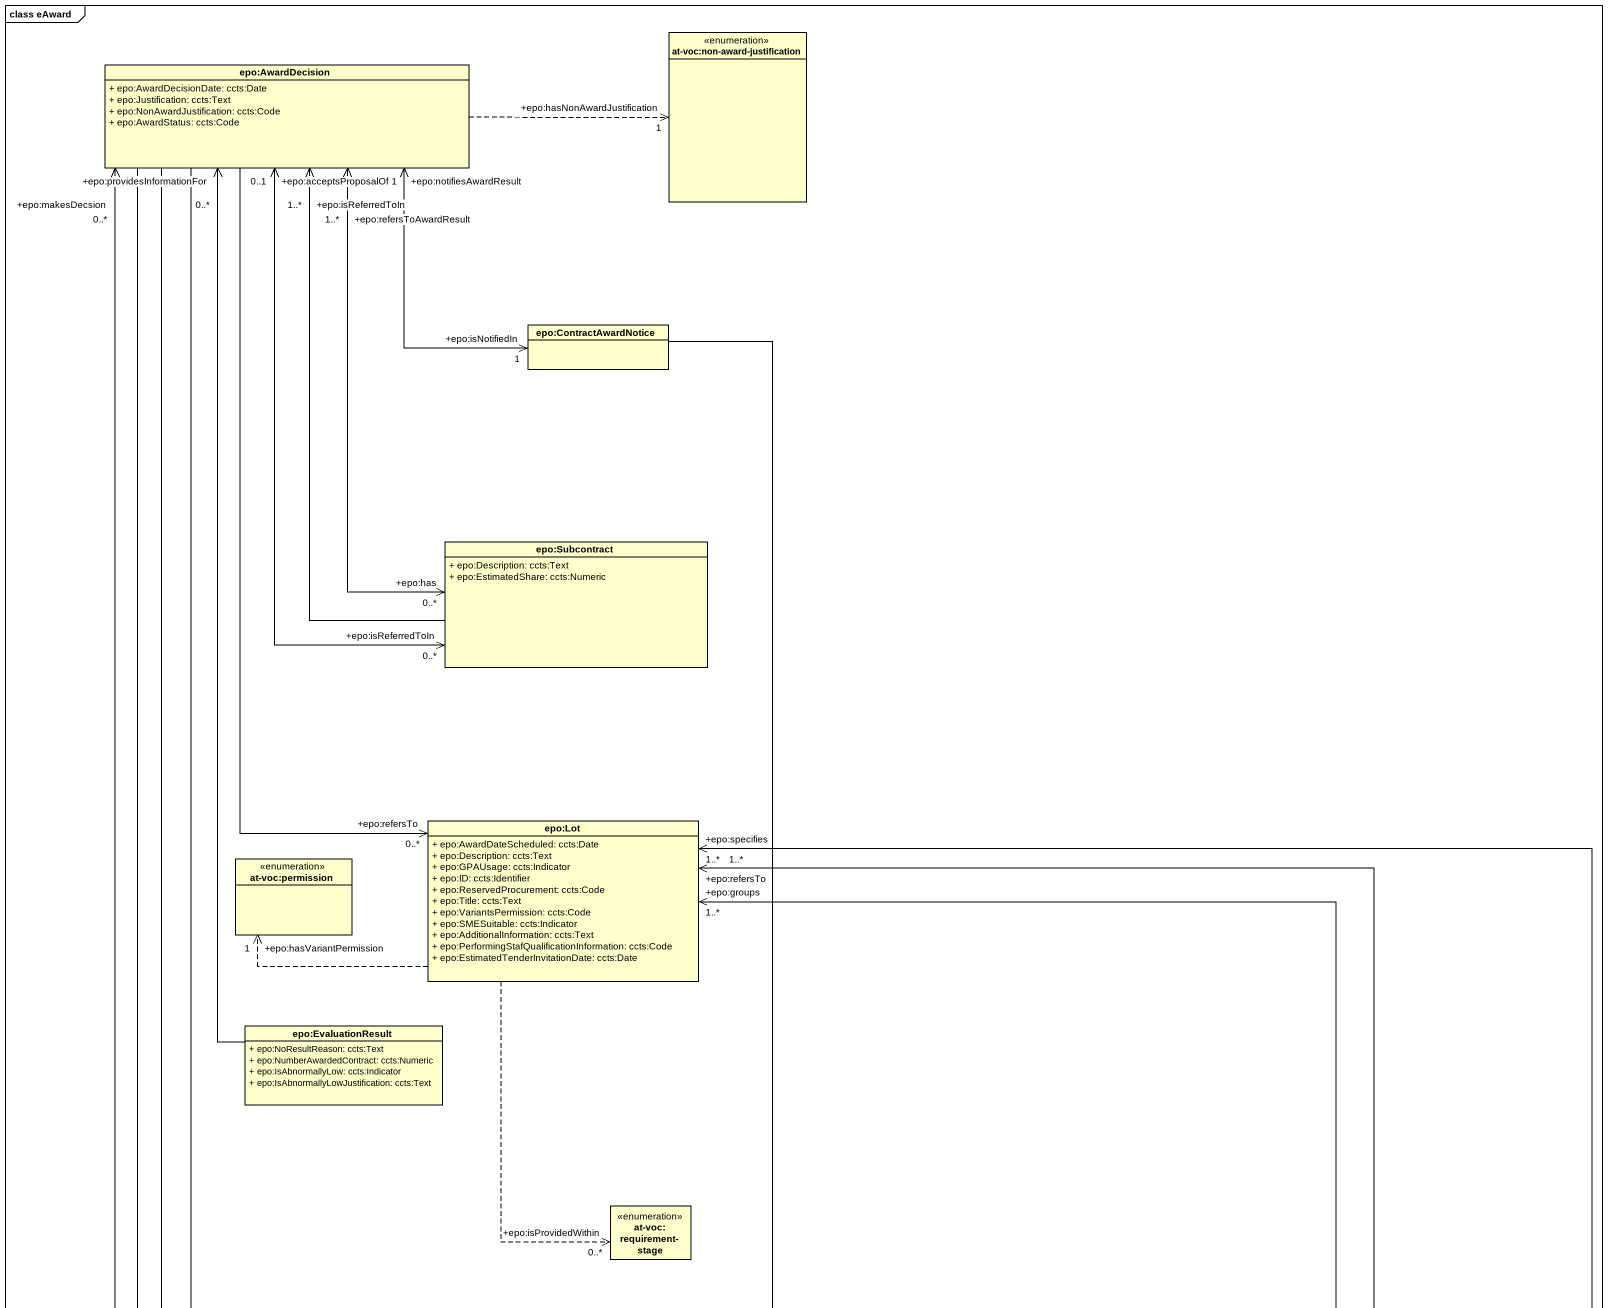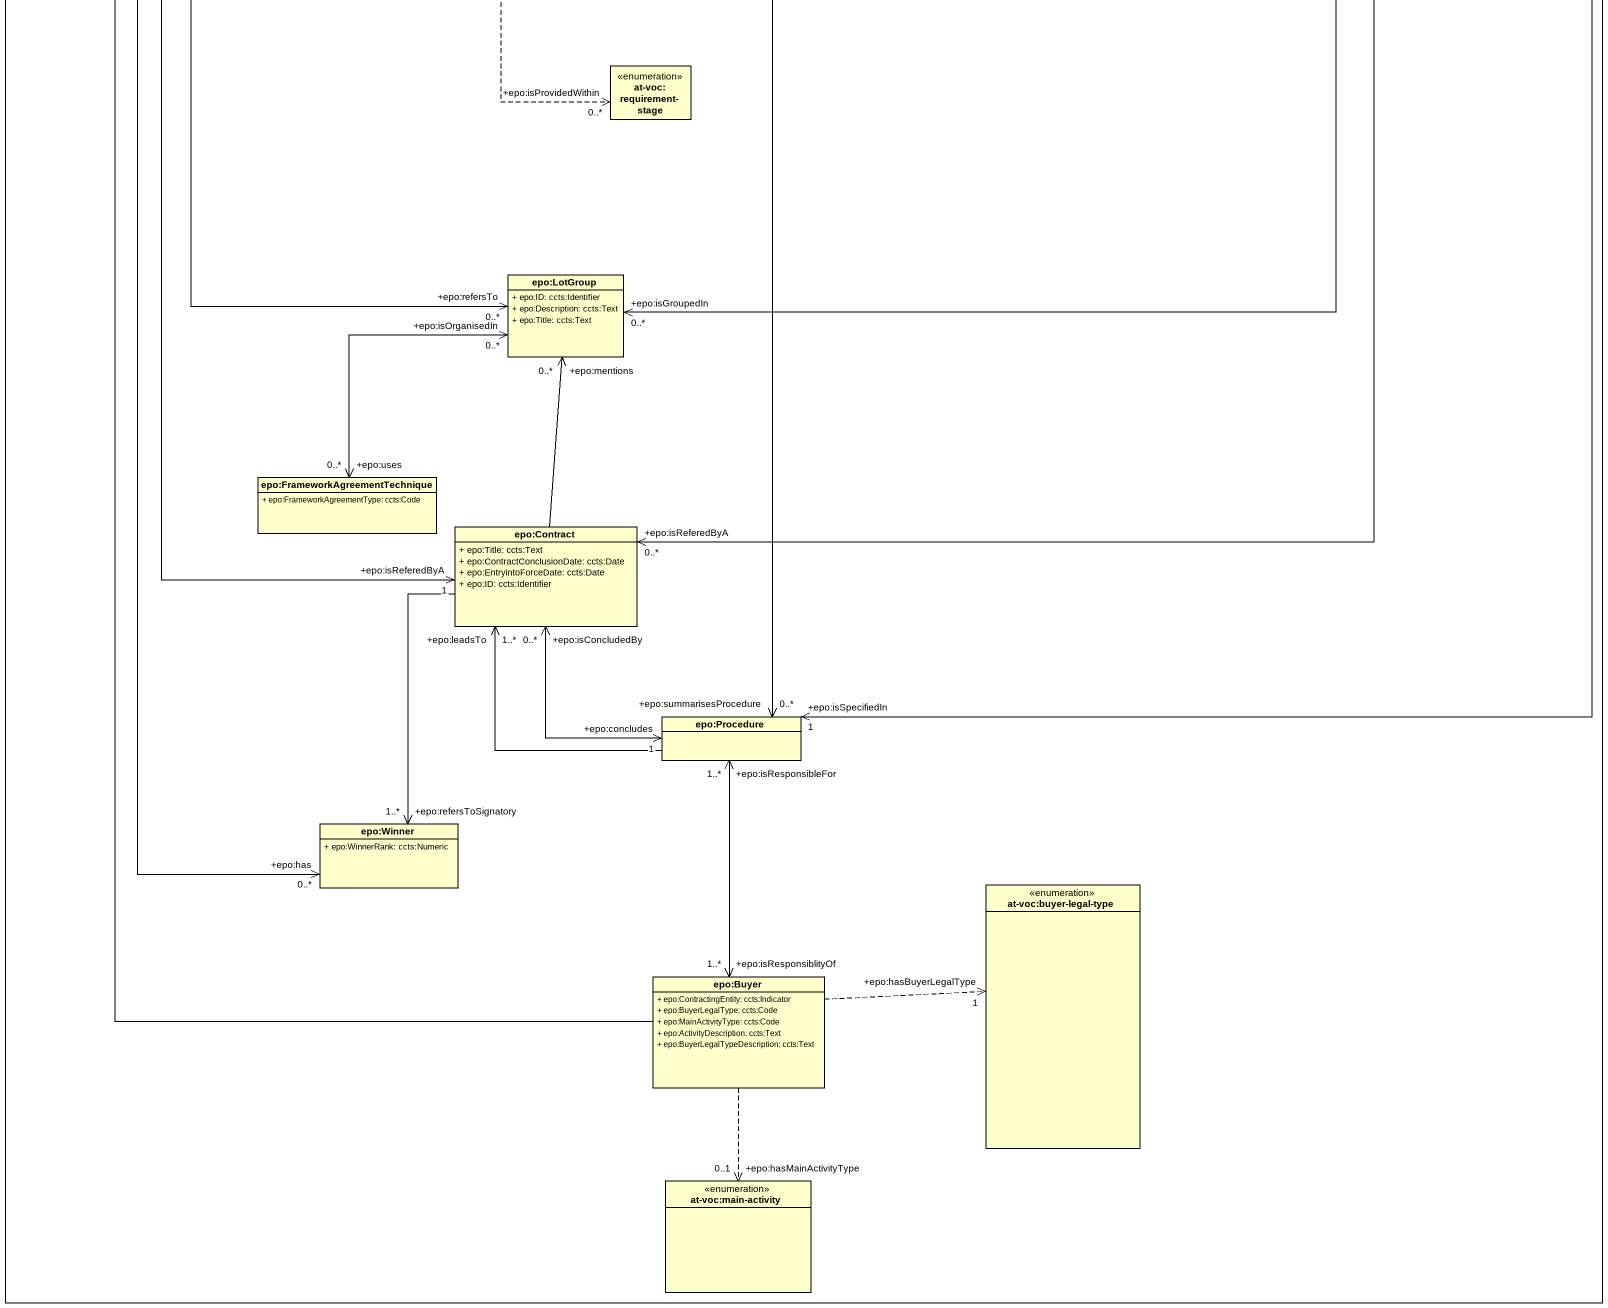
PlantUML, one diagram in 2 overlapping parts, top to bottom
@startuml
mainframe class eAward
hide circle
hide empty members
skinparam classAttributeIconSize 0
enum "at-voc:non-award-justification" as at_voc_non_award
class "epo:AwardDecision" as epo_AwardDecision {
  + epo:AwardDecisionDate: ccts:Date
  + epo:Justification: ccts:Text
  + epo:NonAwardJustification: ccts:Code
  + epo:AwardStatus: ccts:Code
}
class "epo:ContractAwardNotice" as epo_ContractAwardNotice
class "epo:Subcontract" as epo_Subcontract {
  + epo:Description: ccts:Text
  + epo:EstimatedShare: ccts:Numeric
}
class "epo:Lot" as epo_Lot {
  + epo:AwardDateScheduled: ccts:Date
  + epo:Description: ccts:Text
  + epo:GPAUsage: ccts:Indicator
  + epo:ID: ccts:Identifier
  + epo:ReservedProcurement: ccts:Code
  + epo:Title: ccts:Text
  + epo:VariantsPermission: ccts:Code
  + epo:SMESuitable: ccts:Indicator
  + epo:AdditionalInformation: ccts:Text
  + epo:PerformingStafQualificationInformation: ccts:Code
  + epo:EstimatedTenderInvitationDate: ccts:Date
}
enum "at-voc:permission" as at_voc_permission
class "epo:EvaluationResult" as epo_EvaluationResult {
  + epo:NoResultReason: ccts:Text
  + epo:NumberAwardedContract: ccts:Numeric
  + epo:IsAbnormallyLow: ccts:Indicator
  + epo:IsAbnormallyLowJustification: ccts:Text
}
enum "at-voc:requirement-stage" as at_voc_requirement_stage
class "epo:LotGroup" as epo_LotGroup {
  + epo:ID: ccts:Identifier
  + epo:Description: ccts:Text
  + epo:Title: ccts:Text
}
class "epo:FrameworkAgreementTechnique" as epo_FrameworkAgreementTechni {
  + epo:FrameworkAgreementType: ccts:Code
}
class "epo:Contract" as epo_Contract {
  + epo:Title: ccts:Text
  + epo:ContractConclusionDate: ccts:Date
  + epo:EntryintoForceDate: ccts:Date
  + epo:ID: ccts:Identifier
}
class "epo:Procedure" as epo_Procedure
class "epo:Winner" as epo_Winner {
  + epo:WinnerRank: ccts:Numeric
}
enum "at-voc:buyer-legal-type" as at_voc_buyer_legal_type
class "epo:Buyer" as epo_Buyer {
  + epo:ContractingEntity: ccts:Indicator
  + epo:BuyerLegalType: ccts:Code
  + epo:MainActivityType: ccts:Code
  + epo:ActivityDescription: ccts:Text
  + epo:BuyerLegalTypeDescription: ccts:Text
}
enum "at-voc:main-activity" as at_voc_main_activity
epo_AwardDecision .right.> "+epo:hasNonAwardJustification\n1" at_voc_non_award
epo_AwardDecision --> "+epo:refersTo\n0..*" epo_Lot
epo_AwardDecision --> "+epo:refersTo\n0..*" epo_LotGroup
epo_AwardDecision --> "+epo:isReferedByA\n1" epo_Contract
epo_AwardDecision --> "+epo:has\n0..*" epo_Winner
epo_ContractAwardNotice "+epo:isNotifiedIn\n1" <-up-> "+epo:notifiesAwardResult\n1" epo_AwardDecision
epo_ContractAwardNotice --> "+epo:summarisesProcedure\n0..*" epo_Procedure
epo_Subcontract "+epo:isReferredToIn\n0..*" <-up-> "+epo:acceptsProposalOf\n0..1" epo_AwardDecision
epo_Subcontract -up-> "+epo:isReferredToIn\n1..*" epo_AwardDecision
epo_Subcontract "+epo:has\n0..*" <-up-> "+epo:refersToAwardResult\n1..*" epo_AwardDecision
epo_Lot .left.> "+epo:hasVariantPermission\n1" at_voc_permission
epo_Lot ..> "+epo:isProvidedWithin\n0..*" at_voc_requirement_stage
epo_Lot "+epo:groups\n1..*" <--> "+epo:isGroupedIn\n0..*" epo_LotGroup
epo_EvaluationResult -up-> "+epo:providesInformationFor\n0..*" epo_AwardDecision
epo_FrameworkAgreementTechni "+epo:uses\n0..*" <-up-> "+epo:isOrganisedIn\n0..*" epo_LotGroup
epo_Contract "+epo:isReferedByA\n0..*" <-up-> "+epo:refersTo\n1..*" epo_Lot
epo_Contract -up-> "+epo:mentions\n0..*" epo_LotGroup
epo_Contract --> "+epo:refersToSignatory\n1..*" epo_Winner
epo_Procedure "+epo:isSpecifiedIn\n1" <-up-> "+epo:specifies\n1..*" epo_Lot
epo_Procedure "+epo:concludes\n1" <-up-> "+epo:isConcludedBy\n0..*" epo_Contract
epo_Procedure -up-> "+epo:leadsTo\n1..*" epo_Contract
epo_Procedure "+epo:isResponsibleFor\n1..*" <--> "+epo:isResponsiblityOf\n1..*" epo_Buyer
epo_Buyer -up-> "+epo:makesDecsion\n0..*" epo_AwardDecision
epo_Buyer .right.> "+epo:hasBuyerLegalType\n1" at_voc_buyer_legal_type
epo_Buyer ..> "+epo:hasMainActivityType\n0..1" at_voc_main_activity
@enduml
